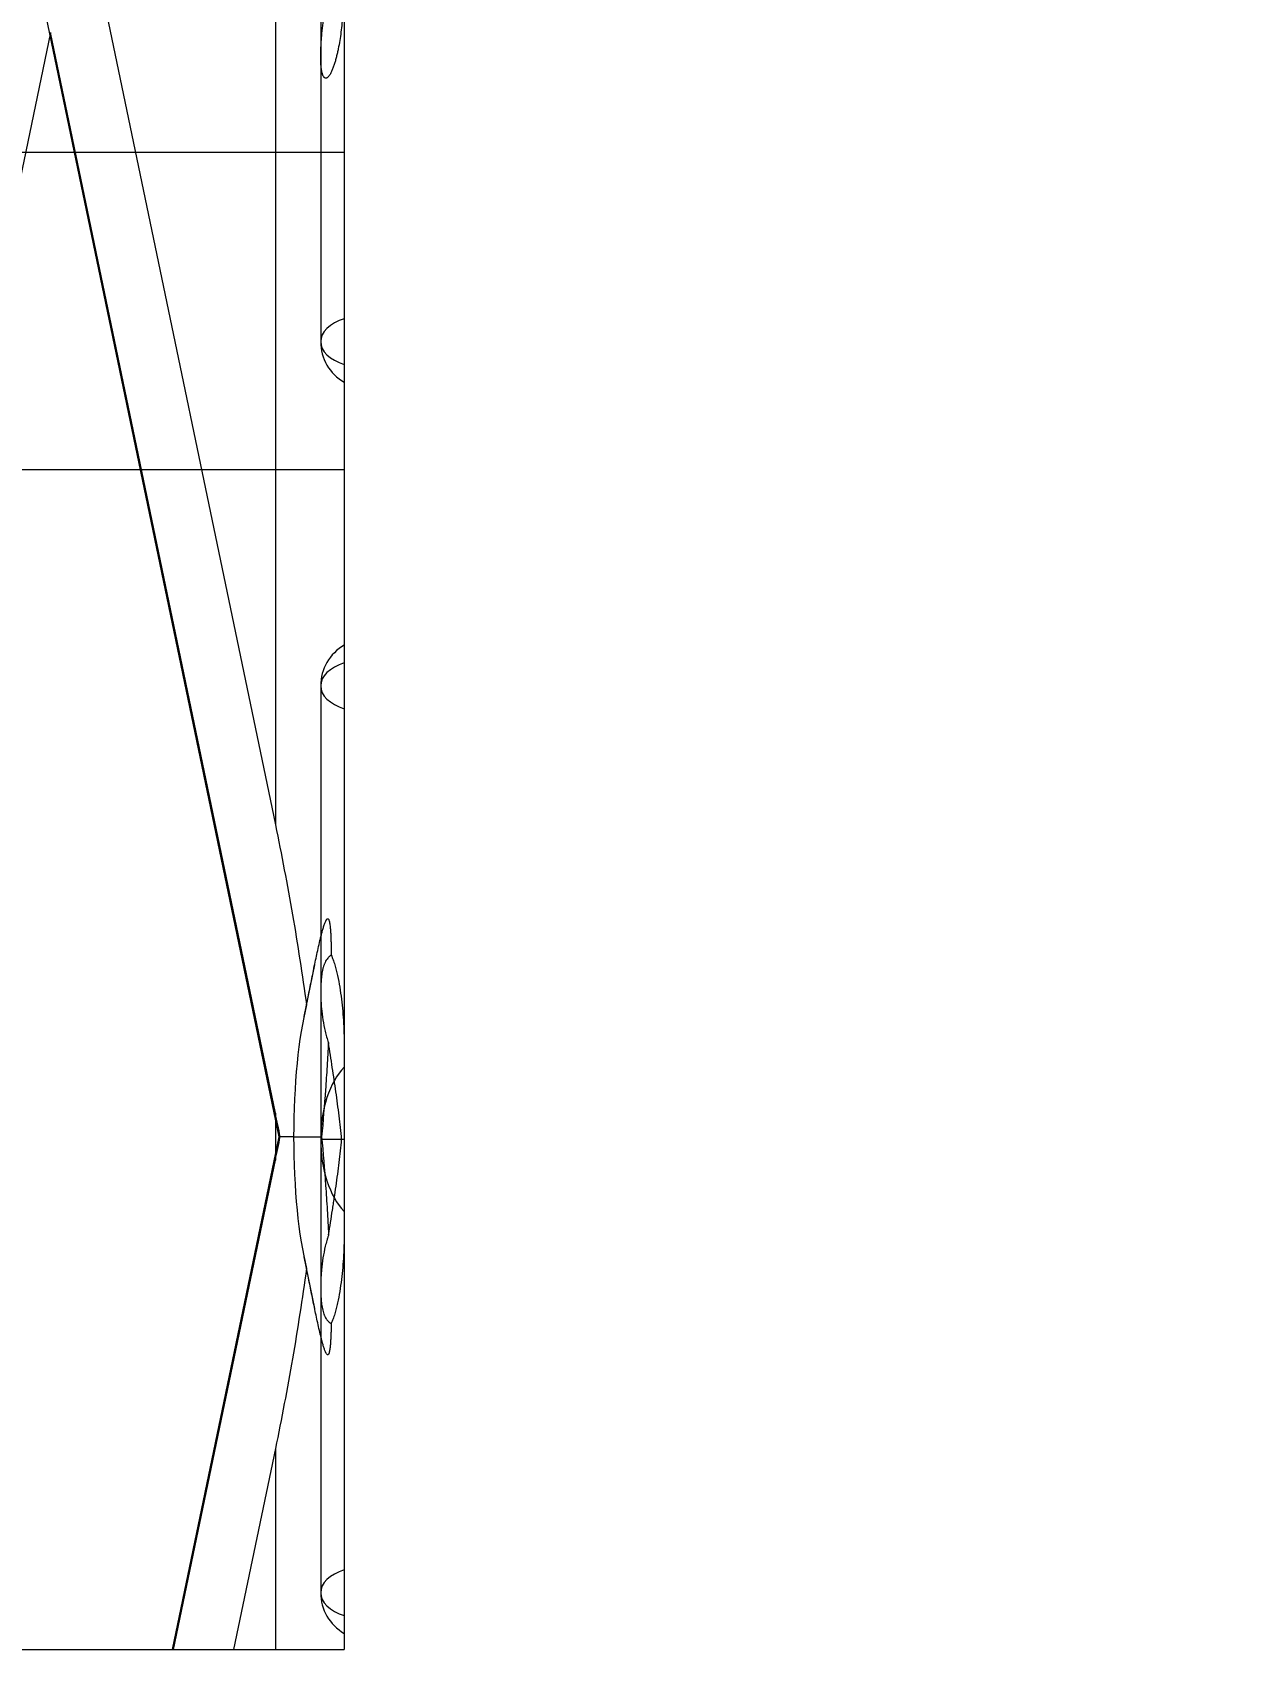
# Model space of a CAD drawing. Header units: millimetres. Extents: x -11315 to -10468, y 63511 to 64027.
# Drawn here: x -11236.4 to -11185.3, y 63772.1 to 63841 of the extents above; entities that cross this region are included whole.
import ezdxf

# ---------------------------------------------------------------- set-up
doc = ezdxf.new("R2010")
doc.units = ezdxf.units.MM
doc.linetypes.add('DASHED', pattern=[0])
doc.layers.add('DIM', color=4, linetype='Continuous', lineweight=20)
doc.layers.add('PUNCH', color=2, linetype='Continuous', lineweight=20)
doc.styles.add('TXT', font='txt.shx', dxfattribs={"width": 0.8, "bigfont": 'ctxt.shx'})
doc.dimstyles.new('零件', dxfattribs={"dimscale": 1.5, "dimtxt": 8, "dimasz": 1, "dimexe": 0, "dimexo": 0, "dimgap": 0, "dimtad": 1, "dimtxsty": 'TXT', "dimcen": 0, "dimclrd": 252, "dimclre": 252, "dimclrt": 4, "dimazin": 3, "dimtp": 0.001, "dimtm": 0.001, "dimtfac": 1, "dimtmove": 0, "dimatfit": 3, "dimlwd": 5, "dimlwe": 5})

# ---------------------------------------------------------------- blocks, each defined once
blk = doc.blocks.new('*D1107')
at = {"layer": 'Defpoints', "color": 0}
for p in [(-11223.085, 63922.114), (-11210.635, 63922.114), (-11283.085, 63772.114)]:
    blk.add_point(p, dxfattribs=at)
at = {"layer": 'DIM', "color": 252, "linetype": 'Continuous', "lineweight": 5}
blk.add_line((-11223.085, 63922.114), (-11187.321, 63922.114), dxfattribs=at)
at = {"layer": 'DIM', "color": 4, "lineweight": 5, "insert": (-11198.978, 63928.114), "char_height": 12, "attachment_point": 5, "style": 'TXT'}
blk.add_mtext('150', dxfattribs=at)
blk = doc.blocks.new('*D1110')
at = {"layer": 'Defpoints', "color": 0}
for p in [(-11223.085, 63934.564), (-11223.085, 63922.114), (-11283.085, 63772.114)]:
    blk.add_point(p, dxfattribs=at)
at = {"layer": 'DIM', "color": 252, "linetype": 'Continuous', "lineweight": 5}
for p, q in [((-11223.085, 63931.564), (-11223.085, 63949.649)), ((-11223.085, 63928.564), (-11223.085, 63931.564)), ((-11223.085, 63922.114), (-11223.085, 63928.564))]:
    blk.add_line(p, q, dxfattribs=at)
at = {"layer": 'DIM', "color": 4, "lineweight": 5, "insert": (-11229.085, 63942.107), "char_height": 12, "attachment_point": 5, "rotation": 90, "style": 'TXT'}
blk.add_mtext('60', dxfattribs=at)

msp = doc.modelspace()

# ---------------------------------------------------------------- linework, layer by layer
at = {"layer": 'PUNCH', "color": 11, "linetype": 'Continuous', "lineweight": 5}
for p in [(-11223.085, 63922.114), (-11283.085, 63772.114)]:
    msp.add_line(p, (-11223.085, 63772.114), dxfattribs=at)
at = {"layer": 'PUNCH', "color": 155, "linetype": 'DASHED', "lineweight": 5, "ltscale": 0.554867}
for p, q in [((-11226.014, 63886.996), (-11226.014, 63807.231)), ((-11226.014, 63794.954), (-11226.014, 63792.953)), ((-11226.014, 63780.676), (-11226.014, 63772.114))]:
    msp.add_line(p, q, dxfattribs=at)
at = {"layer": 'PUNCH', "color": 11, "linetype": 'DASHED', "lineweight": 5, "ltscale": 0.554867}
for p, q in [((-11234.309, 63847.114), (-11226.014, 63807.231)), ((-11224.085, 63847.114), (-11224.085, 63827.807)), ((-11235.857, 63841.999), (-11225.865, 63793.954)), ((-11235.585, 63840.975), (-11245.156, 63794.954)), ((-11226.014, 63794.954), (-11235.585, 63840.975)), ((-11224.085, 63813.15), (-11224.085, 63793.844)), ((-11224.344, 63801.267), (-11224.801, 63799.068)), ((-11225.865, 63793.954), (-11230.407, 63772.114)), ((-11225.237, 63793.954), (-11225.865, 63793.954)), ((-11225.237, 63793.954), (-11224.045, 63793.954)), ((-11224.085, 63793.844), (-11224.085, 63774.537)), ((-11224.085, 63793.844), (-11223.085, 63793.844)), ((-11230.348, 63772.114), (-11226.014, 63792.953)), ((-11224.801, 63788.839), (-11224.344, 63786.64)), ((-11226.014, 63780.676), (-11227.795, 63772.114))]:
    msp.add_line(p, q, dxfattribs=at)
at = {"layer": 'PUNCH', "color": 31, "linetype": 'DASHED', "lineweight": 5, "ltscale": 0.554867}
for p, q in [((-11223.085, 63835.864), (-11268.085, 63835.864)), ((-11268.085, 63822.364), (-11223.085, 63822.364))]:
    msp.add_line(p, q, dxfattribs=at)
at = {"layer": 'PUNCH', "color": 11, "linetype": 'DASHED', "lineweight": 5, "ltscale": 0.554867}
for centre, start, end in [((-11222.085, 63827.807), 180, 240), ((-11222.085, 63813.15), 120, 180), ((-11222.085, 63774.537), 180, 240)]:
    msp.add_arc(centre, 2, start, end, dxfattribs=at)
at = {"layer": 'PUNCH', "color": 155, "linetype": 'DASHED', "lineweight": 5, "ltscale": 0.554867}
for centre, major_axis, start_param, end_param in [((-11222.085, 63827.807), (2, 0), 2.094395, 4.18879), ((-11222.085, 63813.15), (-2, 0), 5.235988, 7.330383), ((-11222.085, 63774.537), (2, 0), 2.094395, 4.18879)]:
    msp.add_ellipse(centre, major_axis=major_axis, ratio=0.563167, start_param=start_param, end_param=end_param, dxfattribs=at)
at = {"layer": 'PUNCH', "color": 11, "linetype": 'DASHED', "lineweight": 5, "ltscale": 0.554867}
for centre, major_axis, ratio, start_param, end_param in [((-11223.822, 63793.954), (0, 7.088), 0.199522, 0.657919, 1.570796), ((-11222.085, 63793.844), (0, -3.551), 0.563167, 3.665191, 4.712389), ((-11223.822, 63793.954), (0, 7.088), 0.199522, 1.570796, 2.483674), ((-11222.085, 63793.844), (0, -3.551), 0.563167, 4.712389, 5.759587)]:
    msp.add_ellipse(centre, major_axis=major_axis, ratio=ratio, start_param=start_param, end_param=end_param, dxfattribs=at)
for points, knots in [([(-11223.085, 63843.249), (-11223.085, 63842.991), (-11223.09, 63842.734), (-11223.109, 63842.226), (-11223.124, 63841.974), (-11223.164, 63841.476), (-11223.19, 63841.229), (-11223.238, 63840.865), (-11223.255, 63840.745), (-11223.294, 63840.506), (-11223.316, 63840.389), (-11223.351, 63840.214), (-11223.363, 63840.157), (-11223.389, 63840.042), (-11223.402, 63839.986), (-11223.43, 63839.874), (-11223.445, 63839.819), (-11223.476, 63839.711), (-11223.492, 63839.658), (-11223.525, 63839.554), (-11223.543, 63839.503), (-11223.58, 63839.405), (-11223.6, 63839.357), (-11223.641, 63839.267), (-11223.663, 63839.224), (-11223.698, 63839.166), (-11223.71, 63839.148), (-11223.735, 63839.114), (-11223.748, 63839.098), (-11223.774, 63839.07), (-11223.787, 63839.058), (-11223.808, 63839.043), (-11223.815, 63839.039), (-11223.826, 63839.033), (-11223.83, 63839.032), (-11223.838, 63839.029), (-11223.841, 63839.028), (-11223.86, 63839.023), (-11223.876, 63839.022), (-11223.895, 63839.028), (-11223.899, 63839.03), (-11223.907, 63839.033), (-11223.918, 63839.04), (-11223.929, 63839.049), (-11223.944, 63839.064), (-11223.951, 63839.073), (-11223.965, 63839.093), (-11223.979, 63839.116), (-11223.991, 63839.143), (-11223.999, 63839.165), (-11224.002, 63839.173), (-11224.007, 63839.188), (-11224.01, 63839.196), (-11224.022, 63839.236), (-11224.031, 63839.27), (-11224.042, 63839.323), (-11224.045, 63839.342), (-11224.051, 63839.379), (-11224.054, 63839.397), (-11224.062, 63839.454), (-11224.066, 63839.492), (-11224.073, 63839.569), (-11224.076, 63839.607), (-11224.079, 63839.666), (-11224.08, 63839.686), (-11224.082, 63839.725), (-11224.082, 63839.745), (-11224.084, 63839.804), (-11224.085, 63839.843), (-11224.086, 63839.96), (-11224.085, 63840.038), (-11224.081, 63840.194), (-11224.078, 63840.271), (-11224.07, 63840.426), (-11224.065, 63840.503), (-11224.056, 63840.619), (-11224.053, 63840.658), (-11224.047, 63840.735), (-11224.044, 63840.773), (-11224.027, 63840.965), (-11224.012, 63841.117), (-11223.978, 63841.417), (-11223.96, 63841.565), (-11223.922, 63841.861), (-11223.902, 63842.007), (-11223.84, 63842.444), (-11223.796, 63842.731), (-11223.709, 63843.3), (-11223.664, 63843.582), (-11223.599, 63844.002), (-11223.578, 63844.142), (-11223.535, 63844.419), (-11223.514, 63844.558), (-11223.453, 63844.97), (-11223.414, 63845.243), (-11223.341, 63845.783), (-11223.308, 63846.052), (-11223.246, 63846.585), (-11223.219, 63846.85), (-11223.195, 63847.114)], [0, 0, 0, 0, 0.0625, 0.0625, 0.125, 0.125, 0.1875, 0.1875, 0.21875, 0.21875, 0.25, 0.25, 0.265625, 0.265625, 0.28125, 0.28125, 0.296875, 0.296875, 0.3125, 0.3125, 0.328125, 0.328125, 0.34375, 0.34375, 0.359375, 0.359375, 0.367187, 0.367187, 0.375, 0.375, 0.382812, 0.382812, 0.386719, 0.386719, 0.388672, 0.388672, 0.390625, 0.390625, 0.398437, 0.398437, 0.400391, 0.400391, 0.402344, 0.40625, 0.40625, 0.410156, 0.410156, 0.414062, 0.417969, 0.417969, 0.419922, 0.419922, 0.421875, 0.421875, 0.429687, 0.429687, 0.433594, 0.433594, 0.4375, 0.4375, 0.445312, 0.445312, 0.453125, 0.453125, 0.457031, 0.457031, 0.460937, 0.460937, 0.46875, 0.46875, 0.484375, 0.484375, 0.5, 0.5, 0.515625, 0.515625, 0.523437, 0.523437, 0.53125, 0.53125, 0.5625, 0.5625, 0.59375, 0.59375, 0.625, 0.625, 0.6875, 0.6875, 0.75, 0.75, 0.78125, 0.78125, 0.8125, 0.8125, 0.875, 0.875, 0.9375, 0.9375, 1, 1, 1, 1]), ([(-11226.014, 63807.231), (-11225.882, 63806.595), (-11225.755, 63805.958), (-11225.513, 63804.683), (-11225.397, 63804.044), (-11225.176, 63802.766), (-11225.071, 63802.126), (-11224.871, 63800.845), (-11224.777, 63800.204), (-11224.687, 63799.562)], [0, 0, 0, 0, 0.25, 0.25, 0.5, 0.5, 0.75, 0.75, 1, 1, 1, 1]), ([(-11224.687, 63799.562), (-11224.641, 63799.795), (-11224.595, 63800.028), (-11224.503, 63800.491), (-11224.456, 63800.722), (-11224.386, 63801.066), (-11224.362, 63801.18), (-11224.315, 63801.408), (-11224.291, 63801.522), (-11224.242, 63801.747), (-11224.218, 63801.86), (-11224.168, 63802.083), (-11224.143, 63802.193), (-11224.104, 63802.358), (-11224.091, 63802.412), (-11224.064, 63802.52), (-11224.051, 63802.574), (-11224.023, 63802.679), (-11224.009, 63802.731), (-11223.98, 63802.834), (-11223.965, 63802.884), (-11223.941, 63802.958), (-11223.933, 63802.982), (-11223.917, 63803.028), (-11223.908, 63803.051), (-11223.891, 63803.095), (-11223.882, 63803.116), (-11223.868, 63803.145), (-11223.863, 63803.155), (-11223.853, 63803.173), (-11223.848, 63803.182), (-11223.838, 63803.198), (-11223.833, 63803.205), (-11223.825, 63803.215), (-11223.822, 63803.218), (-11223.816, 63803.223), (-11223.813, 63803.226), (-11223.805, 63803.232), (-11223.799, 63803.235), (-11223.791, 63803.237), (-11223.788, 63803.237), (-11223.782, 63803.237), (-11223.773, 63803.234), (-11223.765, 63803.228), (-11223.754, 63803.216), (-11223.75, 63803.208), (-11223.74, 63803.19), (-11223.736, 63803.18), (-11223.728, 63803.157), (-11223.725, 63803.146), (-11223.718, 63803.121), (-11223.715, 63803.108), (-11223.709, 63803.081), (-11223.706, 63803.067), (-11223.699, 63803.026), (-11223.695, 63802.997), (-11223.687, 63802.94), (-11223.684, 63802.91), (-11223.678, 63802.851), (-11223.675, 63802.82), (-11223.667, 63802.73), (-11223.663, 63802.669), (-11223.657, 63802.547), (-11223.654, 63802.486), (-11223.649, 63802.363), (-11223.647, 63802.302), (-11223.644, 63802.179), (-11223.643, 63802.117), (-11223.641, 63801.994), (-11223.641, 63801.932), (-11223.64, 63801.808), (-11223.639, 63801.746), (-11223.639, 63801.684)], [0, 0, 0, 0, 0.125, 0.125, 0.25, 0.25, 0.3125, 0.3125, 0.375, 0.375, 0.4375, 0.4375, 0.5, 0.5, 0.53125, 0.53125, 0.5625, 0.5625, 0.59375, 0.59375, 0.625, 0.625, 0.640625, 0.640625, 0.65625, 0.65625, 0.671875, 0.671875, 0.679687, 0.679687, 0.6875, 0.6875, 0.695312, 0.695312, 0.699219, 0.699219, 0.703125, 0.703125, 0.710937, 0.710937, 0.714844, 0.714844, 0.71875, 0.726562, 0.726562, 0.734375, 0.734375, 0.742187, 0.742187, 0.75, 0.75, 0.757812, 0.757812, 0.765625, 0.765625, 0.78125, 0.78125, 0.796875, 0.796875, 0.8125, 0.8125, 0.84375, 0.84375, 0.875, 0.875, 0.90625, 0.90625, 0.9375, 0.9375, 0.96875, 0.96875, 1, 1, 1, 1]), ([(-11223.639, 63801.684), (-11223.666, 63801.666), (-11223.691, 63801.646), (-11223.727, 63801.613), (-11223.739, 63801.601), (-11223.762, 63801.577), (-11223.774, 63801.565), (-11223.807, 63801.526), (-11223.827, 63801.498), (-11223.865, 63801.439), (-11223.883, 63801.407), (-11223.907, 63801.356), (-11223.915, 63801.339), (-11223.93, 63801.303), (-11223.937, 63801.285), (-11223.957, 63801.23), (-11223.969, 63801.192), (-11223.985, 63801.134), (-11223.99, 63801.114), (-11224, 63801.075), (-11224.004, 63801.054), (-11224.017, 63800.994), (-11224.025, 63800.953), (-11224.044, 63800.83), (-11224.054, 63800.748), (-11224.07, 63800.582), (-11224.075, 63800.499), (-11224.081, 63800.374), (-11224.082, 63800.332), (-11224.084, 63800.248), (-11224.085, 63800.206), (-11224.086, 63800.081), (-11224.085, 63799.997), (-11224.08, 63799.831), (-11224.076, 63799.749), (-11224.067, 63799.583), (-11224.06, 63799.501), (-11224.038, 63799.254), (-11224.017, 63799.091), (-11223.966, 63798.765), (-11223.934, 63798.603), (-11223.876, 63798.362), (-11223.855, 63798.281), (-11223.809, 63798.121), (-11223.783, 63798.041), (-11223.756, 63797.962)], [0, 0, 0, 0, 0.03125, 0.03125, 0.046875, 0.046875, 0.0625, 0.0625, 0.09375, 0.09375, 0.125, 0.125, 0.140625, 0.140625, 0.15625, 0.15625, 0.1875, 0.1875, 0.203125, 0.203125, 0.21875, 0.21875, 0.25, 0.25, 0.3125, 0.3125, 0.375, 0.375, 0.40625, 0.40625, 0.4375, 0.4375, 0.5, 0.5, 0.5625, 0.5625, 0.625, 0.625, 0.75, 0.75, 0.875, 0.875, 0.9375, 0.9375, 1, 1, 1, 1]), ([(-11223.639, 63801.684), (-11223.624, 63801.654), (-11223.61, 63801.622), (-11223.582, 63801.557), (-11223.569, 63801.523), (-11223.531, 63801.421), (-11223.507, 63801.349), (-11223.462, 63801.202), (-11223.441, 63801.126), (-11223.402, 63800.971), (-11223.383, 63800.892), (-11223.331, 63800.652), (-11223.3, 63800.488), (-11223.246, 63800.155), (-11223.223, 63799.987), (-11223.182, 63799.646), (-11223.164, 63799.474), (-11223.135, 63799.127), (-11223.123, 63798.952), (-11223.104, 63798.601), (-11223.097, 63798.423), (-11223.088, 63798.067), (-11223.085, 63797.888), (-11223.085, 63797.708)], [0, 0, 0, 0, 0.03125, 0.03125, 0.0625, 0.0625, 0.125, 0.125, 0.1875, 0.1875, 0.25, 0.25, 0.375, 0.375, 0.5, 0.5, 0.625, 0.625, 0.75, 0.75, 0.875, 0.875, 1, 1, 1, 1]), ([(-11223.756, 63797.962), (-11223.774, 63797.626), (-11223.793, 63797.291), (-11223.836, 63796.621), (-11223.858, 63796.286), (-11223.931, 63795.284), (-11223.985, 63794.618), (-11224.045, 63793.954)], [0, 0, 0, 0, 0.25, 0.25, 0.5, 0.5, 1, 1, 1, 1]), ([(-11223.195, 63793.844), (-11223.225, 63794.175), (-11223.261, 63794.509), (-11223.322, 63795.015), (-11223.343, 63795.184), (-11223.388, 63795.523), (-11223.412, 63795.694), (-11223.485, 63796.207), (-11223.537, 63796.552), (-11223.618, 63797.076), (-11223.645, 63797.251), (-11223.7, 63797.605), (-11223.728, 63797.783), (-11223.756, 63797.962)], [0, 0, 0, 0, 0.25, 0.25, 0.375, 0.375, 0.5, 0.5, 0.75, 0.75, 0.875, 0.875, 1, 1, 1, 1]), ([(-11224.045, 63793.954), (-11223.982, 63793.261), (-11223.926, 63792.568), (-11223.852, 63791.525), (-11223.828, 63791.177), (-11223.785, 63790.48), (-11223.765, 63790.131), (-11223.747, 63789.781)], [0, 0, 0, 0, 0.5, 0.5, 0.75, 0.75, 1, 1, 1, 1]), ([(-11223.747, 63789.781), (-11223.693, 63790.134), (-11223.638, 63790.482), (-11223.571, 63790.914), (-11223.558, 63791), (-11223.532, 63791.172), (-11223.493, 63791.429), (-11223.456, 63791.684), (-11223.384, 63792.191), (-11223.339, 63792.525), (-11223.26, 63793.188), (-11223.224, 63793.517), (-11223.195, 63793.844)], [0, 0, 0, 0, 0.25, 0.25, 0.3125, 0.3125, 0.375, 0.5, 0.5, 0.75, 0.75, 1, 1, 1, 1]), ([(-11223.085, 63789.979), (-11223.085, 63789.799), (-11223.088, 63789.62), (-11223.097, 63789.263), (-11223.104, 63789.086), (-11223.123, 63788.734), (-11223.135, 63788.56), (-11223.164, 63788.213), (-11223.182, 63788.041), (-11223.223, 63787.7), (-11223.246, 63787.531), (-11223.3, 63787.199), (-11223.331, 63787.035), (-11223.375, 63786.835), (-11223.384, 63786.795), (-11223.402, 63786.716), (-11223.412, 63786.677), (-11223.441, 63786.561), (-11223.462, 63786.485), (-11223.507, 63786.337), (-11223.531, 63786.265), (-11223.57, 63786.162), (-11223.583, 63786.128), (-11223.611, 63786.062), (-11223.625, 63786.031), (-11223.64, 63786)], [0, 0, 0, 0, 0.125, 0.125, 0.25, 0.25, 0.375, 0.375, 0.5, 0.5, 0.625, 0.625, 0.75, 0.75, 0.78125, 0.78125, 0.8125, 0.8125, 0.875, 0.875, 0.9375, 0.9375, 0.96875, 0.96875, 1, 1, 1, 1]), ([(-11223.747, 63789.781), (-11223.761, 63789.741), (-11223.775, 63789.7), (-11223.801, 63789.619), (-11223.813, 63789.578), (-11223.849, 63789.455), (-11223.87, 63789.373), (-11223.93, 63789.125), (-11223.962, 63788.959), (-11224.015, 63788.626), (-11224.036, 63788.458), (-11224.059, 63788.205), (-11224.065, 63788.12), (-11224.076, 63787.951), (-11224.079, 63787.866), (-11224.084, 63787.695), (-11224.086, 63787.61), (-11224.085, 63787.44), (-11224.083, 63787.355), (-11224.078, 63787.227), (-11224.076, 63787.184), (-11224.071, 63787.099), (-11224.068, 63787.056), (-11224.061, 63786.971), (-11224.056, 63786.929), (-11224.047, 63786.844), (-11224.041, 63786.802), (-11224.029, 63786.718), (-11224.021, 63786.677), (-11224.005, 63786.594), (-11223.996, 63786.554), (-11223.974, 63786.475), (-11223.963, 63786.436), (-11223.946, 63786.39), (-11223.942, 63786.381), (-11223.935, 63786.362), (-11223.932, 63786.353), (-11223.92, 63786.327), (-11223.912, 63786.31), (-11223.888, 63786.26), (-11223.87, 63786.229), (-11223.841, 63786.186), (-11223.831, 63786.173), (-11223.81, 63786.146), (-11223.799, 63786.133), (-11223.765, 63786.097), (-11223.742, 63786.075), (-11223.693, 63786.035), (-11223.667, 63786.017), (-11223.64, 63786)], [0, 0, 0, 0, 0.03125, 0.03125, 0.0625, 0.0625, 0.125, 0.125, 0.25, 0.25, 0.375, 0.375, 0.4375, 0.4375, 0.5, 0.5, 0.5625, 0.5625, 0.625, 0.625, 0.65625, 0.65625, 0.6875, 0.6875, 0.71875, 0.71875, 0.75, 0.75, 0.78125, 0.78125, 0.8125, 0.8125, 0.84375, 0.84375, 0.851562, 0.851562, 0.859375, 0.859375, 0.875, 0.875, 0.90625, 0.90625, 0.921875, 0.921875, 0.9375, 0.9375, 0.96875, 0.96875, 1, 1, 1, 1]), ([(-11224.687, 63788.345), (-11224.776, 63787.703), (-11224.871, 63787.062), (-11225.071, 63785.782), (-11225.176, 63785.142), (-11225.397, 63783.864), (-11225.513, 63783.226), (-11225.755, 63781.95), (-11225.882, 63781.313), (-11226.014, 63780.676)], [0, 0, 0, 0, 0.25, 0.25, 0.5, 0.5, 0.75, 0.75, 1, 1, 1, 1]), ([(-11223.64, 63786), (-11223.641, 63785.881), (-11223.643, 63785.762), (-11223.648, 63785.584), (-11223.65, 63785.525), (-11223.653, 63785.435), (-11223.655, 63785.406), (-11223.657, 63785.346), (-11223.659, 63785.317), (-11223.664, 63785.228), (-11223.668, 63785.169), (-11223.675, 63785.082), (-11223.678, 63785.053), (-11223.684, 63784.996), (-11223.687, 63784.968), (-11223.694, 63784.912), (-11223.699, 63784.884), (-11223.708, 63784.83), (-11223.713, 63784.804), (-11223.723, 63784.767), (-11223.726, 63784.755), (-11223.734, 63784.734), (-11223.738, 63784.723), (-11223.746, 63784.705), (-11223.751, 63784.697), (-11223.758, 63784.687), (-11223.761, 63784.684), (-11223.766, 63784.679), (-11223.769, 63784.677), (-11223.777, 63784.672), (-11223.782, 63784.67), (-11223.791, 63784.67), (-11223.794, 63784.671), (-11223.799, 63784.673), (-11223.802, 63784.674), (-11223.81, 63784.679), (-11223.816, 63784.683), (-11223.826, 63784.694), (-11223.832, 63784.701), (-11223.847, 63784.722), (-11223.856, 63784.739), (-11223.87, 63784.767), (-11223.875, 63784.776), (-11223.884, 63784.796), (-11223.888, 63784.806), (-11223.901, 63784.837), (-11223.909, 63784.859), (-11223.925, 63784.903), (-11223.933, 63784.926), (-11223.956, 63784.995), (-11223.971, 63785.043), (-11223.999, 63785.141), (-11224.013, 63785.191), (-11224.04, 63785.293), (-11224.053, 63785.344), (-11224.092, 63785.499), (-11224.117, 63785.604), (-11224.166, 63785.815), (-11224.19, 63785.922), (-11224.237, 63786.136), (-11224.261, 63786.244), (-11224.33, 63786.57), (-11224.375, 63786.79), (-11224.465, 63787.231), (-11224.51, 63787.453), (-11224.599, 63787.898), (-11224.643, 63788.121), (-11224.687, 63788.345)], [0, 0, 0, 0, 0.0625, 0.0625, 0.09375, 0.09375, 0.109375, 0.109375, 0.125, 0.125, 0.15625, 0.15625, 0.171875, 0.171875, 0.1875, 0.1875, 0.203125, 0.203125, 0.21875, 0.21875, 0.226562, 0.226562, 0.234375, 0.234375, 0.242187, 0.242187, 0.246094, 0.246094, 0.25, 0.25, 0.257812, 0.257812, 0.261719, 0.261719, 0.265625, 0.265625, 0.273437, 0.273437, 0.28125, 0.28125, 0.296875, 0.296875, 0.304687, 0.304687, 0.3125, 0.3125, 0.328125, 0.328125, 0.34375, 0.34375, 0.375, 0.375, 0.40625, 0.40625, 0.4375, 0.4375, 0.5, 0.5, 0.5625, 0.5625, 0.625, 0.625, 0.75, 0.75, 0.875, 0.875, 1, 1, 1, 1])]:
    msp.add_open_spline(points, degree=3, knots=knots, dxfattribs=at)
for points in [[(-11225.807, 63793.954), (-11225.876, 63794.287), (-11225.945, 63794.621), (-11226.014, 63794.954)], [(-11226.014, 63792.953), (-11225.945, 63793.287), (-11225.876, 63793.62), (-11225.807, 63793.954)]]:
    msp.add_open_spline(points, degree=3, dxfattribs=at)

# ---------------------------------------------------------------- dimensions: what is measured, and where the dimension line sits
at = {"layer": 'DIM', "linetype": 'Continuous', "lineweight": 5}
for offset, dtype, picture, middle in [((0, 12.45), 1, '*D1110', (-11229.085, 63942.107)), ((12.45, 0), 0, '*D1107', (-11198.978, 63928.114))]:
    dim = msp.add_ordinate_dim(feature_location=(-11223.085, 63922.114), offset=offset, dtype=dtype, origin=(-11283.085, 63772.114), dimstyle='零件', dxfattribs=at)
    dim.commit()
    dim.dimension.update_dxf_attribs({"geometry": picture, "text_midpoint": middle})

doc.saveas('drawing.dxf')
